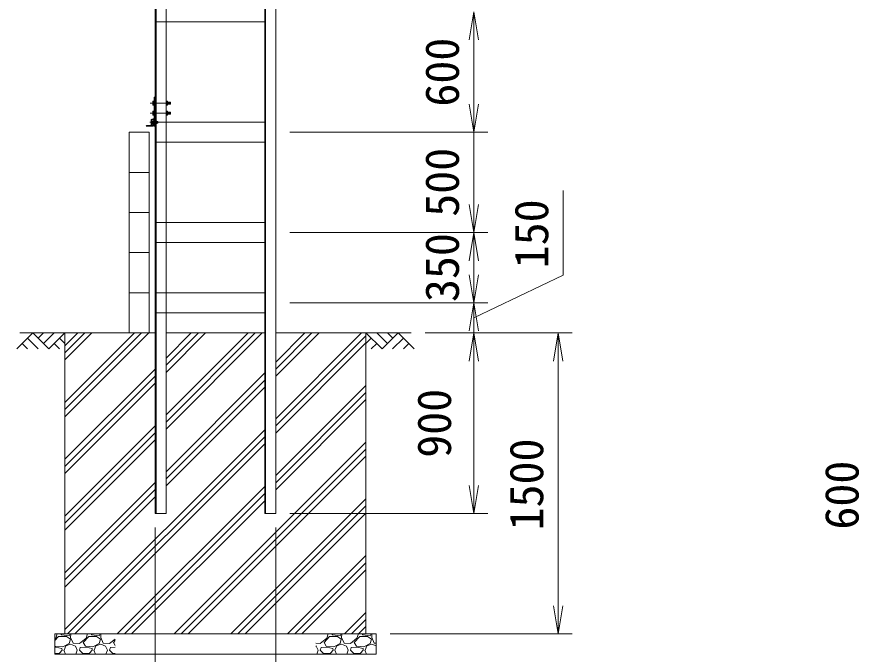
# Model space of a CAD drawing. Units: millimetres, scale not verified. Extents: x -14700 to 14700, y -10395 to 10395.
# Drawn here: x -3216 to 980, y -7212 to -4036 of the extents above; entities that cross this region are included whole.
import ezdxf
from ezdxf.enums import TextEntityAlignment as Align

# ---------------------------------------------------------------- set-up
doc = ezdxf.new("R2010")
doc.units = ezdxf.units.MM
doc.header["$LTSCALE"] = 70
doc.linetypes.add('DASHED', pattern=[7.5, 6, -1.5])
doc.linetypes.add('USER1', pattern=[50.8, 31.75, -6.35, 6.35, -6.35])
for name, color, linetype, lineweight in [('0-1_D-STR1', 1, 'Continuous', 18), ('0-2_D-BMK', 2, 'USER1', 13), ('0-3_D-STR3', 3, 'Continuous', 13), ('0-5_D-DCR-HCH', 7, 'Continuous', 9), ('0-6_D-STR4', 7, 'Continuous', 9), ('0-7_D-BGD', 7, 'Continuous', 9), ('0-8_D-STR-DIM', 7, 'Continuous', 9), ('0-9_0', 7, 'Continuous', 9)]:
    doc.layers.add(name, color=color, linetype=linetype, lineweight=lineweight)
doc.styles.add('ＭＳ ゴシック', font='')
doc.styles.get('ＭＳ ゴシック').set_extended_font_data('MS Gothic')

# ---------------------------------------------------------------- blocks, each defined once
blk = doc.blocks.new('_Open')
at = {"layer": '0-9_0'}
blk.add_line((-70, 11.67), (0, 0), dxfattribs=at)
blk.add_lwpolyline([(-70, -11.67), (0, 0), (-70, 0)], dxfattribs=at)

msp = doc.modelspace()

# ---------------------------------------------------------------- linework, layer by layer
at = {"layer": '0-1_D-STR1'}
for p, q in [((-2526.67, -6511.3), (-2526.67, 3438.7)), ((-2522.67, -6511.3), (-2522.67, 3438.7)), ((-1926.67, -6511.3), (-1926.67, 2942.07)), ((-1976.67, -6511.3), (-1976.67, 2921.36)), ((-2522.67, -4061.3), (-1980.67, -4061.3)), ((-2472.67, -4561.3), (-2472.67, -4061.3)), ((-2534.17, -4573.8), (-2534.17, -4543.3)), ((-2532.17, -4541.3), (-2531.17, -4541.3)), ((-2531.17, -4576.3), (-2531.17, -4541.3)), ((-1980.67, -4561.3), (-2522.67, -4561.3)), ((-2571.17, -4580.3), (-2571.17, -4581.3)), ((-2571.17, -4581.3), (-2536.17, -4581.3)), ((-2569.17, -4578.3), (-2538.67, -4578.3)), ((-2522.67, -4661.3), (-1980.67, -4661.3)), ((-2472.67, -5061.3), (-2472.67, -4661.3)), ((-1980.67, -5061.3), (-2522.67, -5061.3)), ((-2522.67, -5161.3), (-1980.67, -5161.3)), ((-2472.67, -5411.3), (-2472.67, -5161.3)), ((-1980.67, -5411.3), (-2522.67, -5411.3)), ((-2522.67, -5511.3), (-1980.67, -5511.3)), ((-2472.67, -6511.3), (-2472.67, -5511.3)), ((-2472.67, -6511.3), (-2526.67, -6511.3))]:
    msp.add_line(p, q, dxfattribs=at)
at = {"layer": '0-1_D-STR1', "linetype": 'DASHED'}
for p, q in [((-2472.67, -3961.3), (-2472.67, -4061.3)), ((-2472.67, -4561.3), (-2472.67, -4661.3)), ((-2472.67, -5061.3), (-2472.67, -5161.3)), ((-2472.67, -5411.3), (-2472.67, -5511.3))]:
    msp.add_line(p, q, dxfattribs=at)
at = {"layer": '0-1_D-STR1'}
msp.add_lwpolyline([(-1926.67, -6511.3), (-1980.67, -6511.3), (-1980.67, 2919.7)], dxfattribs=at)
for centre, radius, start, end in [((-2538.67, -4573.8), 4.5, 270, 0), ((-2532.17, -4543.3), 2, 90, 180), ((-2569.17, -4580.3), 2, 90, 180), ((-2536.17, -4576.3), 5, 270, 0)]:
    msp.add_arc(centre, radius, start, end, dxfattribs=at)
at = {"layer": '0-2_D-BMK'}
for p, q in [((-2551.57, -4466.3), (-2448.58, -4466.3)), ((-2551.57, -4516.3), (-2448.58, -4516.3)), ((-2511.91, -4561.3), (-2553.27, -4561.3))]:
    msp.add_line(p, q, dxfattribs=at)
at = {"layer": '0-3_D-STR3'}
for p, q in [((-2531.17, -4436.3), (-2526.67, -4436.3)), ((-2538.17, -4458.05), (-2537.27, -4456.48)), ((-2538.17, -4458.05), (-2538.17, -4474.55)), ((-2538.17, -4474.55), (-2537.27, -4476.11)), ((-2537.27, -4456.48), (-2531.17, -4456.48)), ((-2537.27, -4461.39), (-2531.17, -4461.39)), ((-2537.27, -4471.21), (-2531.17, -4471.21)), ((-2537.27, -4476.11), (-2531.17, -4476.11)), ((-2531.17, -4456.48), (-2531.17, -4476.11)), ((-2538.17, -4508.05), (-2537.27, -4506.48)), ((-2538.17, -4508.05), (-2538.17, -4524.55)), ((-2538.17, -4524.55), (-2537.27, -4526.11)), ((-2537.27, -4506.48), (-2531.17, -4506.48)), ((-2537.27, -4511.39), (-2531.17, -4511.39)), ((-2537.27, -4521.21), (-2531.17, -4521.21)), ((-2537.27, -4526.11), (-2531.17, -4526.11)), ((-2531.17, -4506.48), (-2531.17, -4526.11)), ((-2547.17, -4549.6), (-2547.17, -4573)), ((-2544.87, -4549.6), (-2544.87, -4573)), ((-2534.17, -4546.3), (-2543.87, -4546.3)), ((-2534.17, -4548.6), (-2543.87, -4548.6)), ((-2534.17, -4574), (-2543.87, -4574)), ((-2539.47, -4555), (-2538.78, -4553.79)), ((-2539.47, -4555), (-2539.47, -4567.6)), ((-2539.47, -4567.6), (-2538.78, -4568.8)), ((-2534.17, -4553.79), (-2538.78, -4553.79)), ((-2534.17, -4557.55), (-2538.78, -4557.55)), ((-2534.17, -4565.05), (-2538.78, -4565.05)), ((-2534.17, -4568.8), (-2538.78, -4568.8)), ((-2534.17, -4546.3), (-2534.17, -4548.6)), ((-2534.17, -4553.79), (-2534.17, -4568.8)), ((-2534.17, -4574), (-2534.17, -4576.3)), ((-2526.67, -4553.79), (-2520.9, -4553.79)), ((-2526.67, -4568.8), (-2526.67, -4553.79)), ((-2526.67, -4557.55), (-2520.9, -4557.55)), ((-2526.67, -4565.05), (-2520.9, -4565.05)), ((-2526.67, -4568.8), (-2520.9, -4568.8)), ((-2520.9, -4553.79), (-2520.17, -4555.05)), ((-2520.9, -4568.8), (-2520.17, -4567.55)), ((-2520.17, -4567.55), (-2520.17, -4555.05)), ((-2520.17, -4557.3), (-2515.37, -4557.3)), ((-2520.17, -4558.05), (-2514.62, -4558.05)), ((-2520.17, -4564.55), (-2514.62, -4564.55)), ((-2520.17, -4565.3), (-2515.37, -4565.3)), ((-2515.37, -4557.3), (-2514.17, -4558.5)), ((-2515.37, -4557.3), (-2515.37, -4565.3)), ((-2515.37, -4565.3), (-2514.17, -4564.1)), ((-2514.17, -4558.5), (-2514.17, -4564.1)), ((-2534.17, -4576.3), (-2543.87, -4576.3))]:
    msp.add_line(p, q, dxfattribs=at)
at = {"layer": '0-3_D-STR3', "linetype": 'DASHED'}
for p, q in [((-2466.58, -4456.48), (-2472.67, -4456.48)), ((-2472.67, -4456.48), (-2472.67, -4476.11)), ((-2466.58, -4461.39), (-2472.67, -4461.39)), ((-2466.58, -4471.21), (-2472.67, -4471.21)), ((-2466.58, -4476.11), (-2472.67, -4476.11)), ((-2465.67, -4458.05), (-2466.58, -4456.48)), ((-2465.67, -4474.55), (-2466.58, -4476.11)), ((-2465.67, -4458.05), (-2465.67, -4474.55)), ((-2465.67, -4461.3), (-2452.67, -4461.3)), ((-2465.67, -4462.2), (-2451.77, -4462.2)), ((-2465.67, -4470.4), (-2451.77, -4470.4)), ((-2465.67, -4471.3), (-2452.67, -4471.3)), ((-2452.67, -4461.3), (-2451.17, -4462.8)), ((-2451.17, -4462.8), (-2451.17, -4469.8)), ((-2466.58, -4506.48), (-2472.67, -4506.48)), ((-2472.67, -4506.48), (-2472.67, -4526.11)), ((-2466.58, -4511.39), (-2472.67, -4511.39)), ((-2466.58, -4521.21), (-2472.67, -4521.21)), ((-2466.58, -4526.11), (-2472.67, -4526.11)), ((-2465.67, -4508.05), (-2466.58, -4506.48)), ((-2465.67, -4524.55), (-2466.58, -4526.11)), ((-2465.67, -4508.05), (-2465.67, -4524.55)), ((-2465.67, -4511.3), (-2452.67, -4511.3)), ((-2465.67, -4512.2), (-2451.77, -4512.2)), ((-2465.67, -4520.4), (-2451.77, -4520.4)), ((-2465.67, -4521.3), (-2452.67, -4521.3)), ((-2452.67, -4511.3), (-2451.17, -4512.8)), ((-2451.17, -4512.8), (-2451.17, -4519.8))]:
    msp.add_line(p, q, dxfattribs=at)
at = {"layer": '0-3_D-STR3'}
msp.add_lwpolyline([(-2531.17, -4436.3), (-2531.17, -4581.3), (-2526.67, -4581.3)], dxfattribs=at)
at = {"layer": '0-3_D-STR3', "linetype": 'DASHED'}
for points in [[(-2452.67, -4461.3), (-2452.67, -4471.3), (-2451.17, -4469.8)], [(-2452.67, -4511.3), (-2452.67, -4521.3), (-2451.17, -4519.8)]]:
    msp.add_lwpolyline(points, dxfattribs=at)
at = {"layer": '0-3_D-STR3'}
for centre, radius, start, end in [((-2521.79, -4466.3), 16.24, 162.41205, 197.58795), ((-2533.68, -4458.94), 4.34, 145.61575, 214.38425), ((-2533.68, -4473.66), 4.34, 145.61575, 214.38425), ((-2521.79, -4516.3), 16.24, 162.41205, 197.58795), ((-2533.68, -4508.94), 4.34, 145.61575, 214.38425), ((-2533.68, -4523.66), 4.34, 145.61575, 214.38425), ((-2543.87, -4549.6), 3.3, 90, 180), ((-2543.87, -4573), 3.3, 180, 270), ((-2543.87, -4549.6), 1, 90, 180), ((-2543.87, -4573), 1, 180, 270), ((-2526.94, -4561.3), 12.42, 162.4121, 197.5879), ((-2536.03, -4555.67), 3.32, 145.61585, 214.38415), ((-2536.03, -4566.93), 3.32, 145.61585, 214.38415), ((-2523.64, -4555.67), 3.32, 325.61586, 34.38414), ((-2532.74, -4561.3), 12.42, 342.4121, 17.5879), ((-2523.64, -4566.93), 3.32, 325.61585, 34.38416)]:
    msp.add_arc(centre, radius, start, end, dxfattribs=at)
at = {"layer": '0-3_D-STR3', "linetype": 'DASHED'}
for centre, radius, start, end in [((-2482.06, -4466.3), 16.24, 342.41205, 17.58795), ((-2470.16, -4458.94), 4.34, 325.61575, 34.38425), ((-2470.16, -4473.66), 4.34, 325.61575, 34.38425), ((-2482.06, -4516.3), 16.24, 342.41205, 17.58795), ((-2470.16, -4508.94), 4.34, 325.61575, 34.38425), ((-2470.16, -4523.66), 4.34, 325.61575, 34.38425)]:
    msp.add_arc(centre, radius, start, end, dxfattribs=at)
at = {"layer": '0-5_D-DCR-HCH'}
for p, q in [((-3136.31, -5611.3), (-3216.13, -5691.12)), ((-3136.31, -5611.3), (-3056.49, -5691.12)), ((-3109.7, -5637.9), (-3083.1, -5611.3)), ((-3083.1, -5664.51), (-3029.88, -5611.3)), ((-3056.49, -5691.12), (-2976.67, -5611.3)), ((-2976.67, -5746.11), (-2841.86, -5611.3)), ((-2976.67, -6028.96), (-2559.01, -5611.3)), ((-2976.67, -5710.76), (-2877.21, -5611.3)), ((-2976.67, -5993.6), (-2594.37, -5611.3)), ((-2976.67, -5675.4), (-2912.57, -5611.3)), ((-2976.67, -5958.25), (-2629.72, -5611.3)), ((-2472.67, -5807.8), (-2276.17, -5611.3)), ((-2472.67, -6090.64), (-1993.33, -5611.3)), ((-2472.67, -5772.44), (-2311.53, -5611.3)), ((-2472.67, -6055.29), (-2028.68, -5611.3)), ((-2472.67, -5737.09), (-2346.88, -5611.3)), ((-2472.67, -6019.93), (-2064.04, -5611.3)), ((-1926.67, -5827.48), (-1710.49, -5611.3)), ((-1926.67, -5792.13), (-1745.84, -5611.3)), ((-1926.67, -5756.77), (-1781.2, -5611.3)), ((-1926.67, -6039.62), (-1498.35, -5611.3)), ((-1396.85, -5691.12), (-1476.67, -5611.3)), ((-1370.25, -5664.51), (-1423.46, -5611.3)), ((-1317.04, -5611.3), (-1396.85, -5691.12)), ((-1343.5, -5638.04), (-1370.25, -5611.3)), ((-1317.04, -5611.3), (-1237.22, -5691.12)), ((-3189.52, -5664.51), (-3162.79, -5691.12)), ((-3162.91, -5637.9), (-3109.46, -5691.12)), ((-3029.88, -5664.51), (-3003.16, -5691.12)), ((-3003.28, -5637.9), (-2976.67, -5664.39)), ((-1926.67, -6074.97), (-1476.67, -5624.97)), ((-1926.67, -6110.33), (-1476.67, -5660.33)), ((-1450.07, -5637.9), (-1476.67, -5664.39)), ((-1423.46, -5664.51), (-1450.19, -5691.12)), ((-1290.43, -5637.9), (-1343.89, -5691.12)), ((-1263.82, -5664.51), (-1290.55, -5691.12)), ((-2976.67, -6241.09), (-2526.67, -5791.09)), ((-2976.67, -6276.44), (-2526.67, -5826.44)), ((-2472.67, -6302.77), (-1980.67, -5810.77)), ((-2976.67, -6311.8), (-2526.67, -5861.8)), ((-2472.67, -6338.13), (-1980.67, -5846.13)), ((-1926.67, -6322.46), (-1476.67, -5872.46)), ((-2472.67, -6373.48), (-1980.67, -5881.48)), ((-1926.67, -6357.81), (-1476.67, -5907.81)), ((-1926.67, -6393.17), (-1476.67, -5943.17)), ((-2976.67, -6523.93), (-2526.67, -6073.93)), ((-2976.67, -7089.62), (-1980.67, -6093.62)), ((-2976.67, -6559.29), (-2526.67, -6109.29)), ((-2976.67, -6594.64), (-2526.67, -6144.64)), ((-2963, -7111.3), (-1980.67, -6128.97)), ((-2927.64, -7111.3), (-1980.67, -6164.33)), ((-2432.67, -7111.3), (-1476.67, -6155.3)), ((-2397.31, -7111.3), (-1476.67, -6190.66)), ((-2361.96, -7111.3), (-1476.67, -6226.01)), ((-2976.67, -6806.77), (-2526.67, -6356.77)), ((-2715.51, -7111.3), (-1980.67, -6376.46)), ((-2976.67, -6842.13), (-2526.67, -6392.13)), ((-2680.16, -7111.3), (-1980.67, -6411.81)), ((-2976.67, -6877.48), (-2526.67, -6427.48)), ((-2644.8, -7111.3), (-1980.67, -6447.17)), ((-2149.83, -7111.3), (-1476.67, -6438.14)), ((-2114.47, -7111.3), (-1476.67, -6473.5)), ((-2079.11, -7111.3), (-1476.67, -6508.86)), ((-1866.98, -7111.3), (-1476.67, -6720.99)), ((-1831.63, -7111.3), (-1476.67, -6756.34)), ((-1796.27, -7111.3), (-1476.67, -6791.7)), ((-1584.14, -7111.3), (-1476.67, -7003.83)), ((-1548.78, -7111.3), (-1476.67, -7039.19)), ((-1513.43, -7111.3), (-1476.67, -7074.54)), ((-3026.67, -7144.45), (-3008.08, -7123.8)), ((-3026.67, -7136.73), (-3021.58, -7132.8)), ((-3021.58, -7132.8), (-3014.7, -7111.3)), ((-3008.08, -7123.8), (-2969.08, -7123.8)), ((-2996.41, -7111.3), (-2993.08, -7116.3)), ((-2993.08, -7116.3), (-2955.58, -7120.8)), ((-2969.08, -7123.8), (-2949.58, -7137.3)), ((-2955.58, -7120.8), (-2950.3, -7111.3)), ((-2947.27, -7111.3), (-2948.08, -7128.3)), ((-2948.08, -7128.3), (-2936.08, -7156.8)), ((-2904.58, -7158.3), (-2871.58, -7132.8)), ((-2885.08, -7153.8), (-2858.08, -7123.8)), ((-2871.58, -7132.8), (-2864.7, -7111.3)), ((-2846.41, -7111.3), (-2843.08, -7116.3)), ((-2843.08, -7116.3), (-2805.58, -7120.8)), ((-2805.58, -7120.8), (-2800.3, -7111.3)), ((-2797.27, -7111.3), (-2798.08, -7128.3)), ((-2798.08, -7128.3), (-2786.08, -7156.8)), ((-1685.08, -7153.8), (-1658.08, -7123.8)), ((-1671.58, -7132.8), (-1664.7, -7111.3)), ((-1658.08, -7123.8), (-1619.08, -7123.8)), ((-1646.41, -7111.3), (-1643.08, -7116.3)), ((-1643.08, -7116.3), (-1605.58, -7120.8)), ((-1619.08, -7123.8), (-1599.58, -7137.3)), ((-1605.58, -7120.8), (-1600.3, -7111.3)), ((-1597.27, -7111.3), (-1598.08, -7128.3)), ((-1598.08, -7128.3), (-1586.08, -7156.8)), ((-1554.58, -7158.3), (-1521.58, -7132.8)), ((-1535.08, -7153.8), (-1508.08, -7123.8)), ((-1521.58, -7132.8), (-1514.7, -7111.3)), ((-1496.41, -7111.3), (-1493.08, -7116.3)), ((-1493.08, -7116.3), (-1455.58, -7120.8)), ((-1455.58, -7120.8), (-1450.3, -7111.3)), ((-1447.27, -7111.3), (-1448.08, -7128.3)), ((-1448.08, -7128.3), (-1436.08, -7156.8)), ((-3024.58, -7171.8), (-3026.67, -7168.21)), ((-2987.08, -7174.8), (-3024.58, -7171.8)), ((-2955.58, -7158.3), (-2987.08, -7174.8)), ((-2981.08, -7191.3), (-2972.08, -7170.3)), ((-2972.08, -7170.3), (-2948.08, -7162.8)), ((-2949.58, -7137.3), (-2955.58, -7158.3)), ((-2948.08, -7162.8), (-2924.08, -7171.8)), ((-2936.08, -7156.8), (-2904.58, -7158.3)), ((-2924.08, -7171.8), (-2915.08, -7191.3)), ((-2874.58, -7171.8), (-2885.08, -7153.8)), ((-2837.08, -7174.8), (-2874.58, -7171.8)), ((-2805.58, -7158.3), (-2837.08, -7174.8)), ((-2831.08, -7191.3), (-2822.08, -7170.3)), ((-2822.08, -7170.3), (-2798.08, -7162.8)), ((-2799.58, -7137.3), (-2805.58, -7158.3)), ((-2798.08, -7162.8), (-2774.08, -7171.8)), ((-2786.08, -7156.8), (-2754.58, -7158.3)), ((-2774.08, -7171.8), (-2765.08, -7191.3)), ((-2754.58, -7158.3), (-2726.67, -7136.73)), ((-2735.08, -7153.8), (-2726.67, -7144.45)), ((-2726.67, -7168.21), (-2735.08, -7153.8)), ((-1726.67, -7170.83), (-1724.08, -7171.8)), ((-1724.08, -7171.8), (-1715.08, -7191.3)), ((-1674.58, -7171.8), (-1685.08, -7153.8)), ((-1637.08, -7174.8), (-1674.58, -7171.8)), ((-1605.58, -7158.3), (-1637.08, -7174.8)), ((-1631.08, -7191.3), (-1622.08, -7170.3)), ((-1622.08, -7170.3), (-1598.08, -7162.8)), ((-1599.58, -7137.3), (-1605.58, -7158.3)), ((-1598.08, -7162.8), (-1574.08, -7171.8)), ((-1586.08, -7156.8), (-1554.58, -7158.3)), ((-1574.08, -7171.8), (-1565.08, -7191.3)), ((-1524.58, -7171.8), (-1535.08, -7153.8)), ((-1487.08, -7174.8), (-1524.58, -7171.8)), ((-1455.58, -7158.3), (-1487.08, -7174.8)), ((-1481.08, -7191.3), (-1472.08, -7170.3)), ((-1472.08, -7170.3), (-1448.08, -7162.8)), ((-1449.58, -7137.3), (-1455.58, -7158.3)), ((-1448.08, -7162.8), (-1426.67, -7170.83)), ((-1436.08, -7156.8), (-1426.67, -7157.25)), ((-3021.58, -7176.3), (-3026.67, -7176.83)), ((-3003.58, -7206.3), (-3026.67, -7208.31)), ((-2991.58, -7183.8), (-3021.58, -7176.3)), ((-2990.08, -7191.3), (-3003.58, -7206.3)), ((-2990.08, -7191.3), (-2991.58, -7183.8)), ((-2982.58, -7191.3), (-2974.01, -7211.3)), ((-2922.22, -7211.3), (-2915.08, -7191.3)), ((-2904.58, -7191.3), (-2900.08, -7179.3)), ((-2888.08, -7209.3), (-2904.58, -7191.3)), ((-2871.58, -7176.3), (-2900.08, -7179.3)), ((-2853.58, -7206.3), (-2888.08, -7209.3)), ((-2841.58, -7183.8), (-2871.58, -7176.3)), ((-2840.08, -7191.3), (-2853.58, -7206.3)), ((-2840.08, -7191.3), (-2841.58, -7183.8)), ((-2832.58, -7191.3), (-2824.01, -7211.3)), ((-2772.22, -7211.3), (-2765.08, -7191.3)), ((-2754.58, -7191.3), (-2750.08, -7179.3)), ((-2738.08, -7209.3), (-2754.58, -7191.3)), ((-2726.67, -7176.83), (-2750.08, -7179.3)), ((-2726.67, -7208.31), (-2738.08, -7209.3)), ((-1722.22, -7211.3), (-1715.08, -7191.3)), ((-1704.58, -7191.3), (-1700.08, -7179.3)), ((-1688.08, -7209.3), (-1704.58, -7191.3)), ((-1671.58, -7176.3), (-1700.08, -7179.3)), ((-1653.58, -7206.3), (-1688.08, -7209.3)), ((-1641.58, -7183.8), (-1671.58, -7176.3)), ((-1640.08, -7191.3), (-1653.58, -7206.3)), ((-1640.08, -7191.3), (-1641.58, -7183.8)), ((-1632.58, -7191.3), (-1624.01, -7211.3)), ((-1572.22, -7211.3), (-1565.08, -7191.3)), ((-1554.58, -7191.3), (-1550.08, -7179.3)), ((-1538.08, -7209.3), (-1554.58, -7191.3)), ((-1521.58, -7176.3), (-1550.08, -7179.3)), ((-1503.58, -7206.3), (-1538.08, -7209.3)), ((-1491.58, -7183.8), (-1521.58, -7176.3)), ((-1490.08, -7191.3), (-1503.58, -7206.3)), ((-1490.08, -7191.3), (-1491.58, -7183.8)), ((-1482.58, -7191.3), (-1474.01, -7211.3))]:
    msp.add_line(p, q, dxfattribs=at)
for points in [[(-2858.08, -7123.8), (-2819.08, -7123.8), (-2799.58, -7137.3)], [(-1726.67, -7157.25), (-1704.58, -7158.3), (-1671.58, -7132.8)], [(-1508.08, -7123.8), (-1469.08, -7123.8), (-1449.58, -7137.3)]]:
    msp.add_lwpolyline(points, dxfattribs=at)
at = {"layer": '0-6_D-STR4'}
for p, q in [((-2976.67, -7111.3), (-2976.67, -5611.3)), ((-1476.67, -7111.3), (-1476.67, -5611.3)), ((-3026.67, -7111.3), (-1426.67, -7111.3)), ((-3026.67, -7111.3), (-3026.67, -7211.3)), ((-1426.67, -7111.3), (-1426.67, -7211.3)), ((-3026.67, -7211.3), (-1426.67, -7211.3))]:
    msp.add_line(p, q, dxfattribs=at)
at = {"layer": '0-7_D-BGD'}
for p, q in [((-2556.67, -5611.3), (-2556.67, -4611.3)), ((-2656.67, -4811.3), (-2556.67, -4811.3)), ((-2656.67, -5011.3), (-2556.67, -5011.3)), ((-2656.67, -5211.3), (-2556.67, -5211.3)), ((-2656.67, -5411.3), (-2556.67, -5411.3)), ((-3201.67, -5611.3), (-2526.67, -5611.3)), ((-2472.67, -5611.3), (-1980.67, -5611.3)), ((-1926.67, -5611.3), (-1251.67, -5611.3))]:
    msp.add_line(p, q, dxfattribs=at)
msp.add_lwpolyline([(-2656.67, -5611.3), (-2656.67, -4611.3), (-2556.67, -4611.3)], dxfattribs=at)
at = {"layer": '0-8_D-STR-DIM'}
for p, q in [((-939.47, -4471.3), (-939.47, -4151.3)), ((-939.47, -4471.3), (-939.47, -4331.3)), ((-1856.67, -4611.3), (-869.47, -4611.3)), ((-1856.67, -4611.3), (-869.47, -4611.3)), ((-939.47, -5111.3), (-939.47, -4611.3)), ((-939.47, -4971.3), (-939.47, -4831.3)), ((-1856.67, -5111.3), (-869.47, -5111.3)), ((-1856.67, -5111.3), (-869.47, -5111.3)), ((-939.47, -5461.3), (-939.47, -5111.3)), ((-939.47, -5321.3), (-939.47, -5181.3)), ((-939.47, -5251.3), (-939.47, -5391.3)), ((-1856.67, -5461.3), (-869.47, -5461.3)), ((-1856.67, -5461.3), (-869.47, -5461.3)), ((-939.47, -5611.3), (-939.47, -5461.3)), ((-939.47, -5611.3), (-939.47, -5461.3)), ((-1181.67, -5611.3), (-869.47, -5611.3)), ((-1181.67, -5611.3), (-869.47, -5611.3)), ((-1181.67, -5611.3), (-449.47, -5611.3)), ((-939.47, -5601.3), (-939.47, -5741.3)), ((-939.47, -6371.3), (-939.47, -5751.3)), ((-939.47, -5751.3), (-939.47, -5891.3)), ((-519.47, -5751.3), (-519.47, -6971.3)), ((-1856.67, -6511.3), (-869.47, -6511.3)), ((-2526.67, -6581.3), (-2526.67, -7711.3)), ((-1926.67, -6581.3), (-1926.67, -7711.3)), ((-1356.67, -7111.3), (-449.47, -7111.3))]:
    msp.add_line(p, q, dxfattribs=at)
msp.add_lwpolyline([(-939.47, -5536.3), (-494.54, -5323.01), (-494.54, -4900.98)], dxfattribs=at)

# ---------------------------------------------------------------- block references
at = {"layer": '0-8_D-STR-DIM', "xscale": 2, "yscale": 2}
for p, rotation in [((-939.47, -4011.3), 90), ((-939.47, -4611.3), 270), ((-939.47, -4611.3), 270), ((-939.47, -5111.3), 270), ((-939.47, -5111.3), 90), ((-939.47, -5461.3), 270), ((-939.47, -5461.3), 90), ((-939.47, -5611.3), 90), ((-939.47, -5611.3), 90), ((-519.47, -5611.3), 90), ((-939.47, -6511.3), 270), ((-519.47, -7111.3), 270)]:
    msp.add_blockref('_Open', p, dxfattribs=dict(at, rotation=rotation))

# ---------------------------------------------------------------- texts
at = {"layer": '0-8_D-STR-DIM', "style": 'ＭＳ ゴシック'}
for s, p in [('600', (-963.09, -4483.67)), ('500', (-963.08, -5032.36)), ('150', (-518.15, -5289.27)), ('350', (-963.08, -5457.36)), ('900', (-1002.59, -6233.24)), ('1500', (-543.09, -6595.45)), ('600', (1028.01, -6591.27))]:
    msp.add_text(s, height=168.3, rotation=90, dxfattribs=at).set_placement(p, align=Align.BOTTOM_LEFT)

doc.saveas('drawing.dxf')
